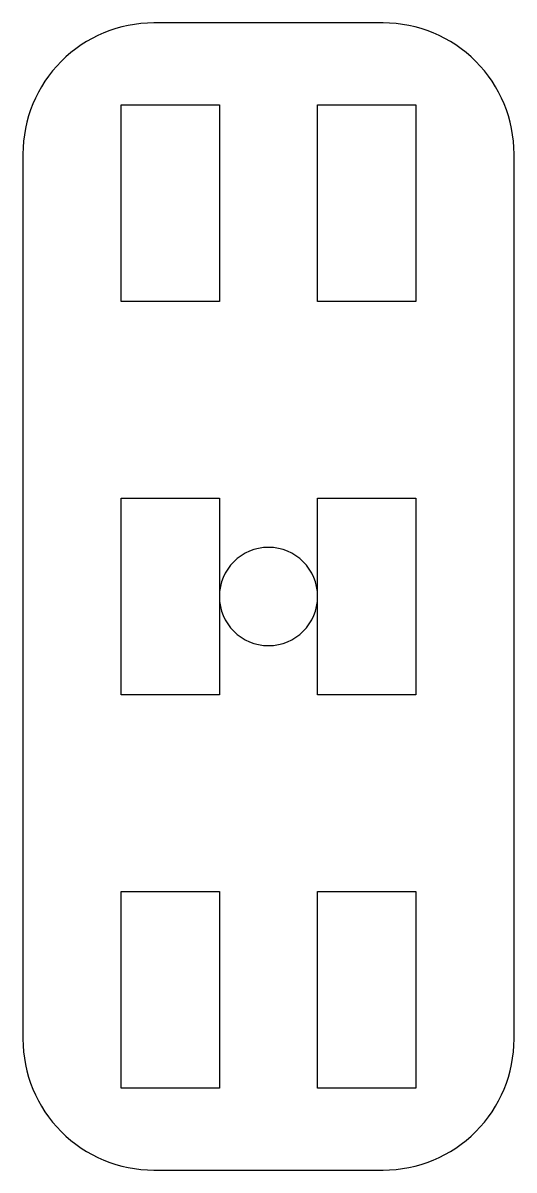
# Model space of a CAD drawing. Header units: millimetres. Extents: x -7.5 to 7.5, y -17.5 to 17.5.
import ezdxf

# ---------------------------------------------------------------- set-up
doc = ezdxf.new("R2010")
doc.units = ezdxf.units.MM
doc.layers.get('0').update_dxf_attribs({"linetype": 'CONTINUOUS'})

msp = doc.modelspace()

# ---------------------------------------------------------------- linework, layer by layer
for points in [[(-7.5, -13.5, 0.414214), (-3.5, -17.5), (3.5, -17.5, 0.414214), (7.5, -13.5), (7.5, 13.5, 0.414214), (3.5, 17.5), (-3.5, 17.5, 0.414214), (-7.5, 13.5)], [(1.5, 3), (4.5, 3), (4.5, -3), (1.5, -3), (1.5, 0, 1), (-1.5, 0), (-1.5, -3), (-4.5, -3), (-4.5, 3), (-1.5, 3), (-1.5, 0, 1), (1.5, 0)]]:
    msp.add_lwpolyline(points, format="xyb", close=True)
for points in [[(-1.5, 9), (-4.5, 9), (-4.5, 15), (-1.5, 15)], [(1.5, 15), (4.5, 15), (4.5, 9), (1.5, 9)], [(-1.5, -15), (-4.5, -15), (-4.5, -9), (-1.5, -9)], [(1.5, -9), (4.5, -9), (4.5, -15), (1.5, -15)]]:
    msp.add_lwpolyline(points, close=True)

doc.saveas('drawing.dxf')
